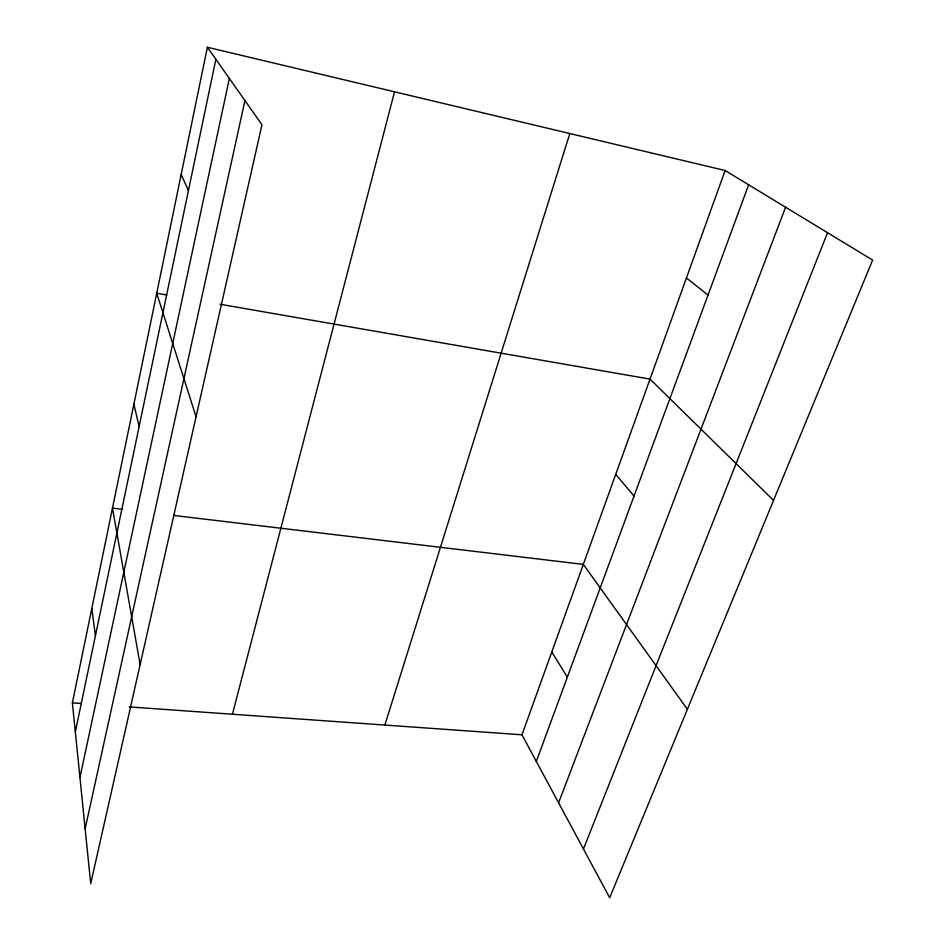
<?xml version="1.0" encoding="UTF-8"?>
<svg xmlns="http://www.w3.org/2000/svg" width="945" height="945" viewBox="0 0 945 945"><rect width="100%" height="100%" fill="white"/><g stroke="black" fill="none" stroke-linecap="round" stroke-linejoin="round"><path stroke-width="1.42" d="M207.38 47.25L261.966 124.728L90.708 883.61L72.375 702.867L207.38 47.25L725.11 170.502L872.625 260.076L609.69 897.75L521.971 734.797L725.11 170.502M75.328 731.95L215.862 59.299M79.947 777.451L229.363 78.459M85.144 828.8L244.944 100.56M232.446 714.231L394.537 91.807M384.863 725.063L569.811 133.529M536.311 761.446L748.629 184.783M558.589 802.825L785.59 207.227M583.455 849.012L827.548 232.706M72.375 702.867L81.116 703.482M129.217 706.907L521.971 734.797M122.673 509.331L112.479 508.115L140.132 664.607M173.679 515.427L583.313 564.378L687.393 709.293M166.804 294.97L156.728 293.222L196.064 416.745M220.043 304.243L650.018 379.099L773.53 500.401M686.424 277.972L708.029 295.053M615.715 474.402L634.024 496.054M551.785 651.967L567.343 677.163M181.168 174.53L188.433 190.559M133.883 404.176L139.128 426.573M91.795 608.556L95.433 635.725"/></g></svg>
